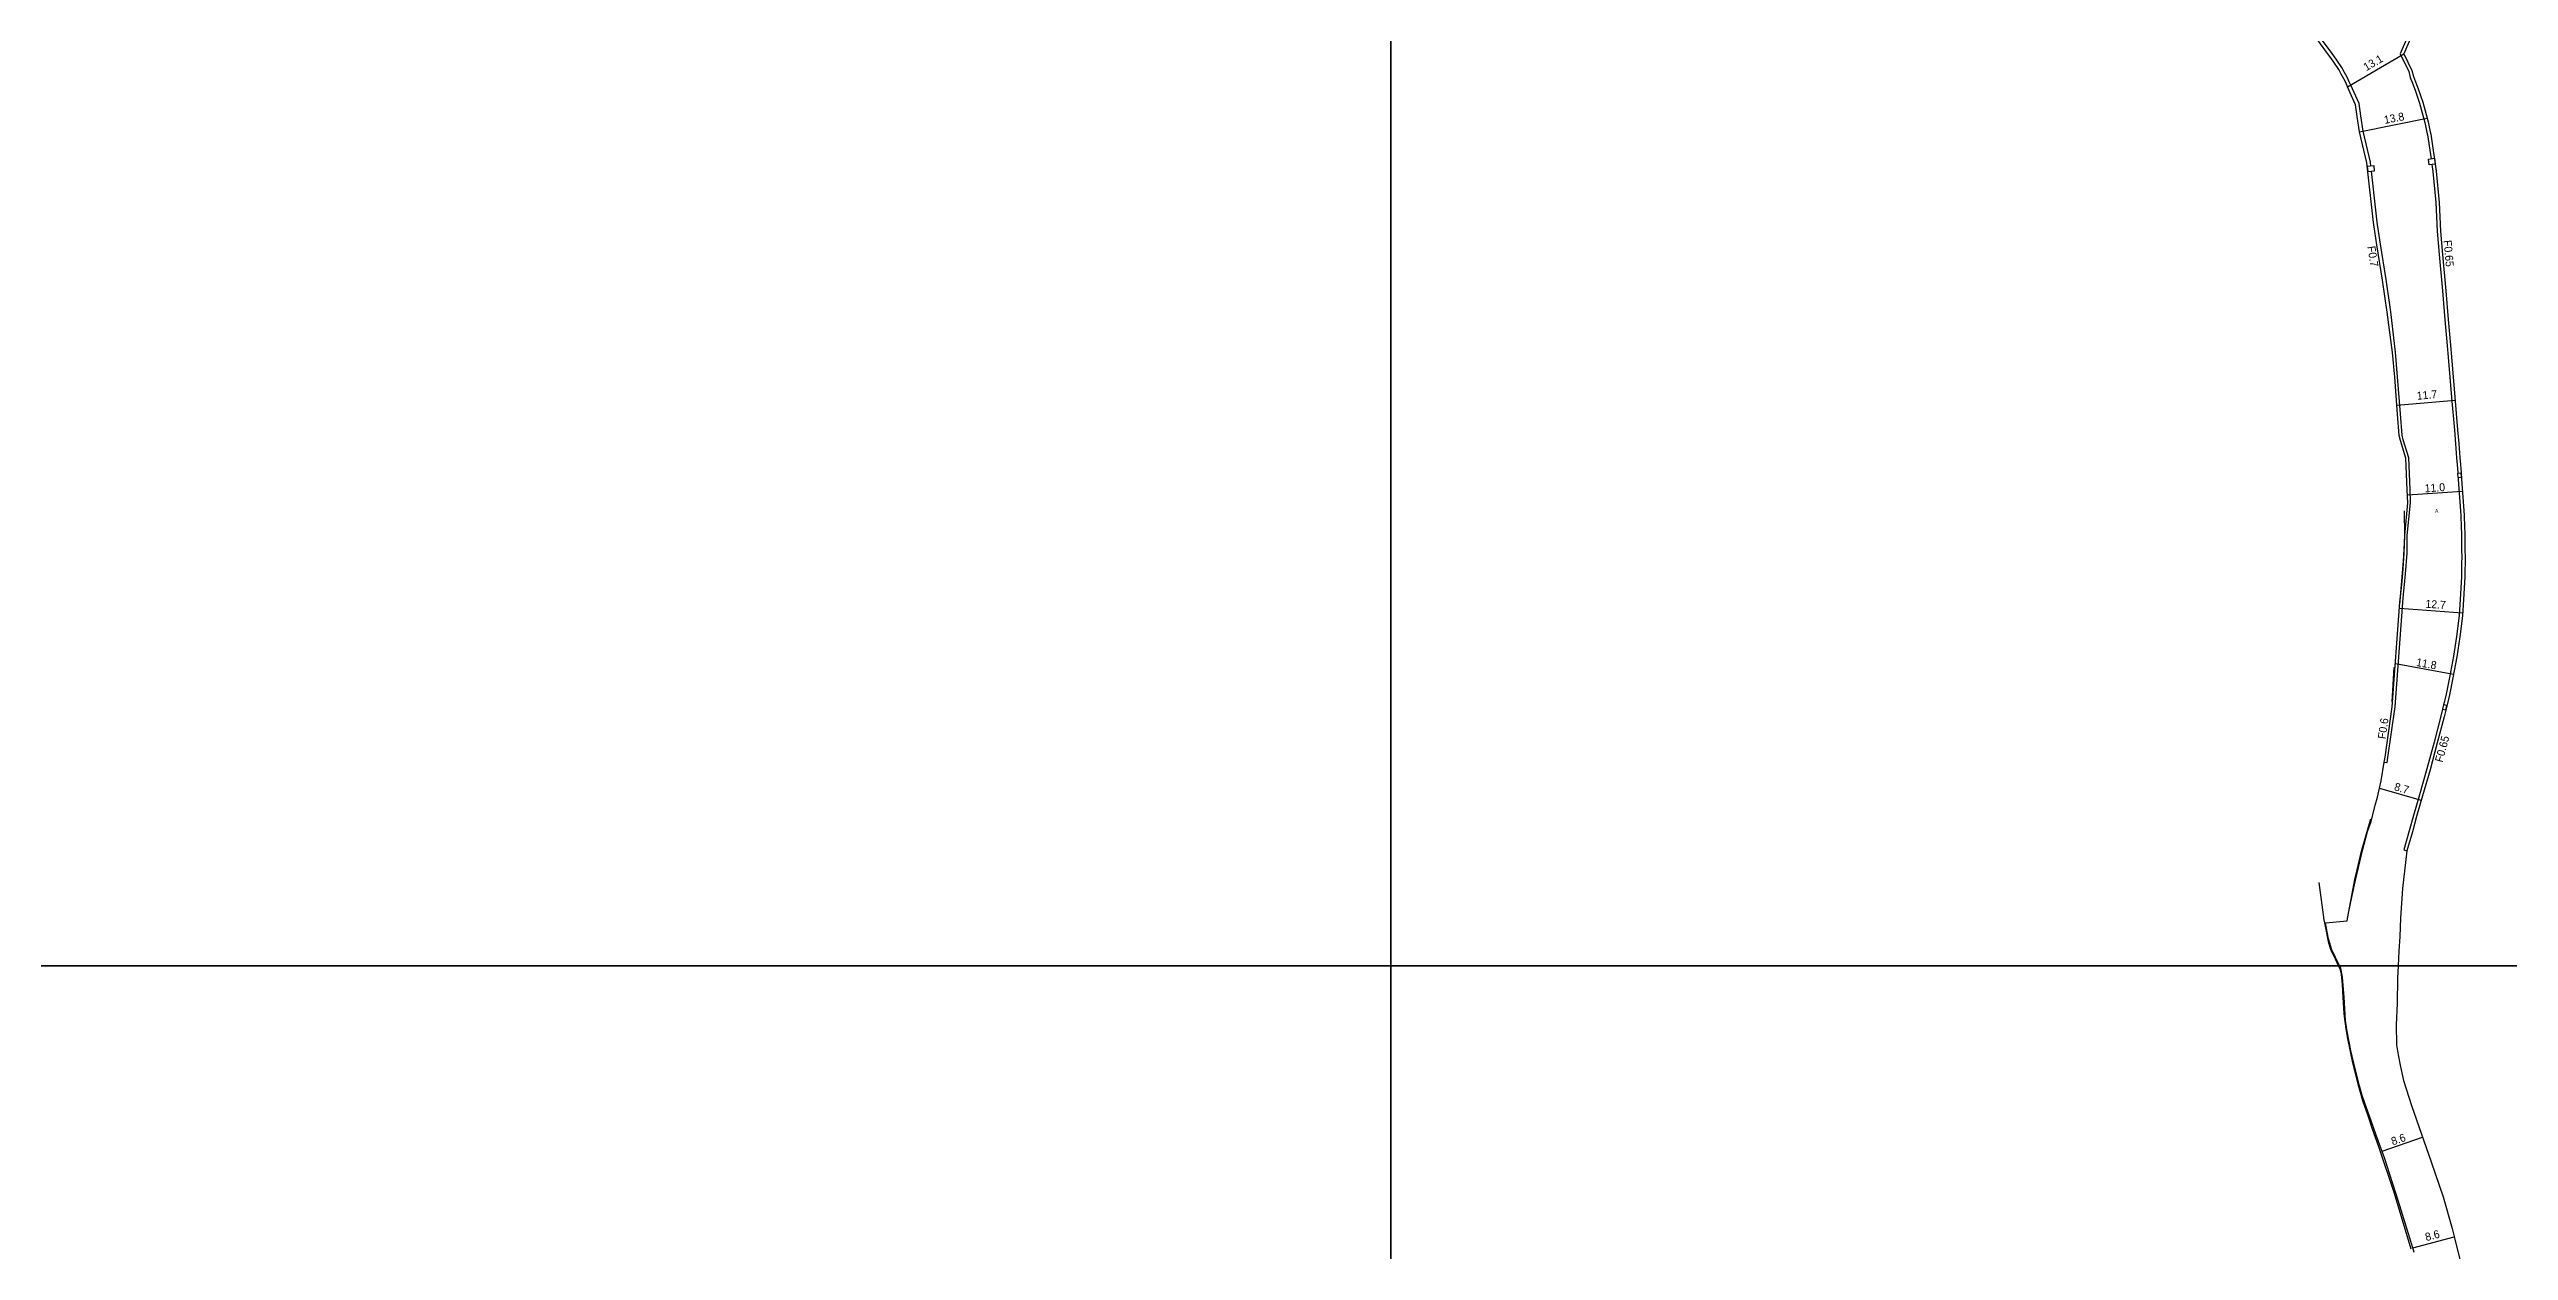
# Model space of a CAD drawing. Header units: metres. Extents: x -24000 to -21600, y -108000 to -105000.
# Drawn here: x -22668.3 to -22176.4, y -107457 to -107216.7 of the extents above; entities that cross this region are included whole.
import ezdxf

# ---------------------------------------------------------------- set-up
doc = ezdxf.new("R2010")
doc.units = ezdxf.units.M
doc.header["$LTSCALE"] = 2.5
for name, color, linetype in [('側溝・桝', 7, 'Continuous'), ('図郭', 7, 'Continuous'), ('幅員', 7, 'Continuous'), ('歩道・分離帯・安全施設', 7, 'Continuous'), ('舗装', 7, 'Continuous'), ('道路', 7, 'Continuous')]:
    doc.layers.add(name, color=color, linetype=linetype)
doc.styles.get("Standard").update_dxf_attribs({"font": ''})
doc.styles.add('YOKO_DECO', font='')
doc.styles.get('Standard').set_extended_font_data('@MS PGothic')
doc.styles.get('YOKO_DECO').set_extended_font_data('MS PGothic')

msp = doc.modelspace()

# ---------------------------------------------------------------- linework, layer by layer
at = {"layer": '側溝・桝'}
for points in [[(-22203.98, -107240.05), (-22204.07, -107239.25), (-22205.53, -107233.07), (-22205.99, -107230.01), (-22206.36, -107227.55), (-22207.67, -107224.58), (-22208.01, -107223.89), (-22208.3, -107223.17), (-22208.72, -107222.28), (-22209.27, -107221.32), (-22209.77, -107220.36), (-22210.82, -107218.86), (-22211.38, -107217.99), (-22212.07, -107217.1), (-22214.52, -107213.79), (-22218.74, -107210.94), (-22222.72, -107208.39), (-22224.58, -107207.34), (-22224.89, -107207.2), (-22228.87, -107205.98), (-22233.76, -107204.47), (-22240.31, -107202.49)], [(-22195.19, -107210.83), (-22198.14, -107217.59), (-22196.42, -107221.16), (-22196.11, -107222.33), (-22195.67, -107223.45), (-22195.13, -107224.85), (-22194.24, -107227.49), (-22193.19, -107231.33), (-22192.78, -107233.36), (-22192.66, -107233.81), (-22191.95, -107238.58)], [(-22201.32, -107359.26), (-22200.75, -107359.35), (-22200.59, -107358.38), (-22199.15, -107348.25), (-22197.6, -107327.34), (-22197.43, -107325.65), (-22197.24, -107323.77), (-22197.03, -107321.62), (-22196.72, -107317.5), (-22196.71, -107313.98), (-22196.05, -107307.4), (-22196.16, -107304.78), (-22196.42, -107298.41), (-22197.52, -107294.78), (-22197.75, -107293.85), (-22198.08, -107289.63), (-22198.63, -107282.24), (-22199.08, -107277.27), (-22199.98, -107269.19), (-22200.92, -107262.76), (-22202.09, -107255.7), (-22202.49, -107253.04), (-22202.72, -107251.27), (-22203.86, -107241.09)], [(-22191.77, -107239.74), (-22191.57, -107241.12), (-22191.02, -107247.35), (-22190.7, -107253.09), (-22190.31, -107257.77), (-22189.67, -107265.03), (-22189.18, -107270.83), (-22188.77, -107275.2), (-22188.48, -107279.08), (-22187.87, -107286.35), (-22187.29, -107292.9), (-22187.05, -107295.61), (-22186.84, -107298.42), (-22186.71, -107299.78), (-22186.61, -107301.37), (-22186.6, -107301.53)], [(-22186.53, -107302.36), (-22186.5, -107302.74), (-22186.01, -107309.93), (-22185.94, -107312.32), (-22185.88, -107313.51), (-22185.87, -107314.77), (-22185.85, -107315.74), (-22185.84, -107316.85), (-22185.82, -107318.25), (-22185.83, -107319.5), (-22185.86, -107320.92), (-22185.89, -107322.21), (-22186.03, -107325.6), (-22186.35, -107329.96), (-22186.86, -107334.15), (-22187.46, -107338.1), (-22188.23, -107342.33), (-22188.93, -107345.67), (-22189.33, -107347.37), (-22189.43, -107347.79)], [(-22189.64, -107348.68), (-22189.97, -107350.06), (-22191.36, -107355.28), (-22192.79, -107360.62), (-22194.27, -107365.8), (-22195.49, -107369.98), (-22196.33, -107373.04), (-22197.41, -107376.85), (-22196.77, -107377.03)]]:
    msp.add_lwpolyline(points, dxfattribs=at)
for points in [[(-22204.59, -107241.16), (-22203.24, -107241.03), (-22203.34, -107239.99), (-22204.71, -107240.12)], [(-22191.12, -107239.64), (-22192.32, -107239.82), (-22192.49, -107238.66), (-22191.29, -107238.48)], [(-22185.93, -107301.47), (-22186.68, -107301.53), (-22186.61, -107302.37), (-22185.87, -107302.31)], [(-22188.78, -107347.95), (-22189.46, -107347.79), (-22189.68, -107348.67), (-22188.99, -107348.84)]]:
    msp.add_lwpolyline(points, close=True, dxfattribs=at)
at = {"layer": '図郭'}
for points in [[(-23200, -106800), (-22400, -106800), (-22400, -107400), (-23200, -107400)], [(-22400, -106800), (-21600, -106800), (-21600, -107400), (-22400, -107400)], [(-23200, -107400), (-22400, -107400), (-22400, -108000), (-23200, -108000)], [(-22400, -107400), (-21600, -107400), (-21600, -108000), (-22400, -108000)]]:
    msp.add_lwpolyline(points, close=True, dxfattribs=at)
at = {"layer": '幅員'}
for points in [[(-22208.67, -107224.19), (-22197.41, -107217.57)], [(-22206.25, -107233.21), (-22192.73, -107230.48)], [(-22198.78, -107287.89), (-22187.15, -107286.87)], [(-22196.69, -107305.82), (-22185.67, -107305.07)], [(-22198.26, -107328.5), (-22185.64, -107329.41)], [(-22199.08, -107339.58), (-22187.44, -107341.69)], [(-22202.23, -107364.47), (-22193.9, -107366.9)], [(-22201.75, -107437.13), (-22193.63, -107434.3)], [(-22195.6, -107456.42), (-22187.31, -107454.2)]]:
    msp.add_lwpolyline(points, dxfattribs=at)
at = {"layer": '歩道・分離帯・安全施設'}
for points in [[(-22198.18, -107327.72), (-22197.47, -107319.1), (-22197.3, -107316.73), (-22197.26, -107315.34), (-22197.21, -107313.86), (-22197.23, -107308.99)], [(-22199.71, -107347.22), (-22199.32, -107340.35)], [(-22208.66, -107390.53), (-22207.1, -107382.45), (-22206.75, -107380.82), (-22205.85, -107377.07), (-22203.98, -107370.59)], [(-22210.45, -107400), (-22211.06, -107398.71), (-22211.76, -107397.31), (-22211.94, -107396.93), (-22212.05, -107396.58), (-22212.42, -107395.5), (-22213.14, -107391.79), (-22213.33, -107390.83), (-22214.35, -107383.38)], [(-22195.9, -107456.72), (-22199.29, -107445.57), (-22202.37, -107436.25), (-22203.64, -107432.72), (-22204.56, -107430.03), (-22205.57, -107427.01), (-22206.52, -107423.71), (-22207.62, -107419.43), (-22208.67, -107414.22), (-22208.81, -107413.45), (-22208.92, -107412.64), (-22209.07, -107411.63), (-22209.18, -107410.69), (-22209.31, -107409.55), (-22209.37, -107408.45), (-22209.51, -107406.35), (-22209.67, -107403.74), (-22209.88, -107401.71), (-22210.16, -107400.58), (-22210.32, -107400.26), (-22210.45, -107400)]]:
    msp.add_lwpolyline(points, dxfattribs=at)
at = {"layer": '道路'}
for points in [[(-22194.67, -107211.3), (-22197.41, -107217.57), (-22195.79, -107220.93), (-22195.47, -107222.13), (-22195.05, -107223.21), (-22194.51, -107224.62), (-22193.61, -107227.29), (-22192.54, -107231.18), (-22192.13, -107233.21), (-22192.01, -107233.68), (-22190.91, -107241.04), (-22190.36, -107247.31), (-22190.04, -107253.04), (-22189.64, -107257.71), (-22189.01, -107264.98), (-22188.52, -107270.77), (-22188.11, -107275.14), (-22187.82, -107279.03), (-22187.21, -107286.29), (-22186.63, -107292.84), (-22186.39, -107295.56), (-22186.18, -107298.35)], [(-22201.32, -107359.26), (-22201.16, -107358.3), (-22199.72, -107348.19), (-22198.18, -107327.29), (-22198, -107325.59), (-22197.81, -107323.72), (-22197.6, -107321.58), (-22197.3, -107317.48), (-22197.18, -107313.93), (-22196.62, -107307.39), (-22196.74, -107304.8), (-22196.99, -107298.5), (-22198.08, -107294.93), (-22198.31, -107293.94), (-22198.65, -107289.67), (-22199.2, -107282.29), (-22199.65, -107277.34), (-22200.7, -107269.29), (-22201.64, -107262.87), (-22202.81, -107255.82), (-22203.21, -107253.14), (-22203.44, -107251.35), (-22204.79, -107239.38), (-22206.25, -107233.21), (-22206.72, -107230.12), (-22207.06, -107227.77), (-22208.67, -107224.19), (-22208.96, -107223.46), (-22209.37, -107222.62), (-22209.91, -107221.67), (-22210.39, -107220.74), (-22211.42, -107219.26), (-22211.98, -107218.41), (-22212.66, -107217.54), (-22214.92, -107214.39)], [(-22186.18, -107298.35), (-22186.04, -107299.73), (-22185.95, -107301.33), (-22185.84, -107302.69), (-22185.35, -107309.89), (-22185.27, -107312.29), (-22185.21, -107313.49), (-22185.2, -107314.76), (-22185.18, -107315.73), (-22185.17, -107316.84), (-22185.16, -107318.25), (-22185.16, -107319.5), (-22185.19, -107320.93), (-22185.22, -107322.23), (-22185.37, -107325.64), (-22185.68, -107330.02), (-22186.2, -107334.24), (-22186.8, -107338.21), (-22187.57, -107342.45), (-22188.28, -107345.81), (-22188.68, -107347.52), (-22189.33, -107350.22), (-22190.71, -107355.45), (-22192.15, -107360.8), (-22193.63, -107365.99), (-22194.85, -107370.16), (-22195.69, -107373.22), (-22196.77, -107377.03), (-22197.68, -107384.54), (-22198.07, -107390.51), (-22198.22, -107394.19), (-22198.37, -107397.06), (-22198.52, -107400)], [(-22208.75, -107391.01), (-22208.45, -107389.51), (-22207.7, -107385.94), (-22206.98, -107382.61), (-22205.69, -107376.97), (-22204.65, -107373.16), (-22203.96, -107371.15), (-22203.1, -107367.87), (-22202.65, -107366.28), (-22202.23, -107364.47), (-22201.95, -107363.01), (-22201.32, -107359.26)], [(-22213.06, -107391.41), (-22208.75, -107391.01)], [(-22210.26, -107400), (-22211.79, -107396.85), (-22212.49, -107394.62), (-22213.06, -107391.41)], [(-22195.3, -107457.34), (-22195.6, -107456.42), (-22198.54, -107446.97), (-22201.29, -107438.41), (-22202.92, -107433.89), (-22203.92, -107431.06), (-22205.26, -107427.27), (-22205.7, -107425.96), (-22206.28, -107424.03), (-22207.13, -107420.64), (-22207.98, -107416.98), (-22208.73, -107413.17), (-22209.04, -107410.99), (-22209.34, -107406.29), (-22209.65, -107402.26), (-22210.01, -107400.51), (-22210.26, -107400)], [(-22198.52, -107400), (-22198.65, -107402.48), (-22198.73, -107407.55), (-22198.94, -107411.85), (-22198.85, -107415.81), (-22198.56, -107417.84), (-22198.09, -107420.23), (-22197.44, -107422.95), (-22195.85, -107427.93), (-22191.92, -107439.22), (-22189.54, -107446.23), (-22187.75, -107452.56), (-22187.18, -107454.68), (-22185.86, -107460.1)]]:
    msp.add_lwpolyline(points, dxfattribs=at)

# ---------------------------------------------------------------- texts
at = {"layer": '側溝・桝'}
for s, rotation, p in [('F0.7', 279, (-22204.7, -107256.17)), ('F0.65', 275, (-22189.45, -107254.93)), ('F0.6', 82, (-22201.04, -107354.74)), ('F0.65', 75, (-22189.66, -107359.43))]:
    msp.add_text(s, height=1.6, rotation=rotation, dxfattribs=at).set_placement(p)
at = {"layer": '幅員'}
for s, rotation, p in [('13.1', 30, (-22204.91, -107221.09)), ('13.8', 11, (-22201.2, -107231.63)), ('11.7', 5, (-22194.74, -107286.81)), ('11.0', 4, (-22193.17, -107305.33)), ('12.7', 356, (-22193.12, -107328.38)), ('11.8', 350, (-22195.02, -107340.03)), ('8.7', 344, (-22199.45, -107364.88)), ('8.6', 19, (-22199.61, -107435.96)), ('8.6', 15, (-22192.89, -107455.1))]:
    msp.add_text(s, height=1.6, rotation=rotation, dxfattribs=at).set_placement(p)
at = {"layer": '舗装', "style": 'YOKO_DECO'}
msp.add_text('A', height=0.75, dxfattribs=at).set_placement((-22191.18, -107309.42, 121.17))

doc.saveas('drawing.dxf')
